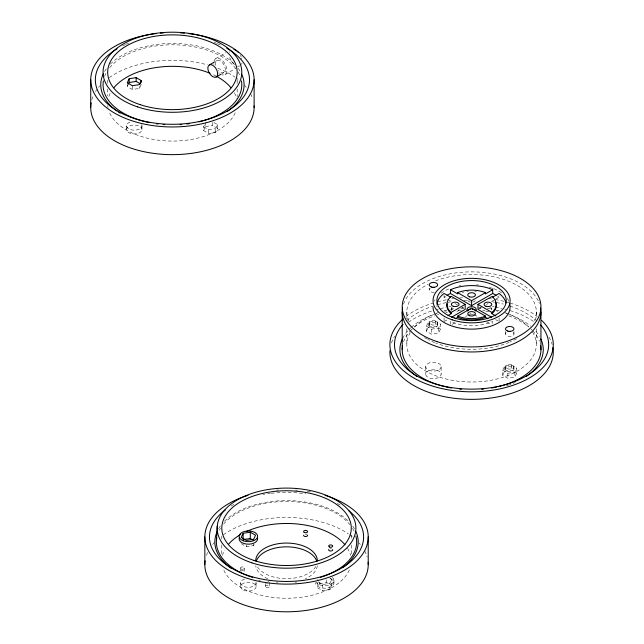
<?xml version="1.0" encoding="UTF-8"?>
<svg xmlns="http://www.w3.org/2000/svg" width="644" height="644" viewBox="0 0 644 644"><rect width="100%" height="100%" fill="white"/><g stroke="black" fill="none" stroke-linecap="round" stroke-linejoin="round"><path stroke-width="0.48" stroke-dasharray="3.22 2.42" d="M141.269 84.38L139.394 88.421L132.398 89.5L127.279 86.546L128.027 84.928M217.567 128.43L212.448 125.467L212.448 121.692L217.567 124.654L217.567 128.43L215.692 132.471L208.696 133.55L203.568 130.595L203.568 126.82L204.695 124.397M203.568 130.595L205.444 126.554L205.444 122.779M215.692 132.471L215.692 128.695L217.567 124.654M241.234 543.713L246.467 546.732L253.615 545.629L254.38 543.979M426.433 326.21L428.308 322.177L435.304 321.09L440.432 324.045L440.432 329.084L438.556 333.125L431.552 334.204L426.433 331.249L426.433 326.21L431.552 329.173L438.556 328.086L440.432 324.045M426.433 331.249L428.308 327.208L428.308 322.177M330.332 578.401L331.821 579.262L331.821 585.549L329.905 589.679L322.765 590.781L317.532 587.763L319.448 583.641L319.448 581.838M329.905 589.679L329.905 583.384L331.821 579.262M502.731 370.26L504.606 366.219L511.602 365.14L516.721 368.094L516.721 373.134L514.846 377.175L507.85 378.253L502.731 375.299L502.731 370.26L507.85 373.222L514.846 372.135L516.721 368.094M502.731 375.299L504.606 371.258L504.606 366.219M215.627 58.652L225.803 52.776M215.313 61.502L217.004 60.528M222.059 73.625L223.75 72.643M225.126 74.519L235.302 68.642M444.062 321.589L447.443 319.641M452.152 324.31L455.533 322.362M465.668 316.51L467.359 315.536M468.204 315.045L471.577 313.097L473.268 314.071M479.667 308.42L481.358 307.446M486.429 304.523L488.112 303.549M491.493 301.601L494.874 299.645M495.719 299.162L499.092 297.206L499.092 295.322M205.444 126.554L212.448 125.467M203.568 126.82L208.696 129.774L215.692 128.695M428.308 327.208L435.304 326.122L440.432 329.084M504.606 371.258L511.602 370.171L516.721 373.134M319.448 583.641L326.589 582.53L331.821 585.549M318.281 581.902L322.765 584.494L329.905 583.384M495.719 319.641L498.247 321.098M444.062 295.322L444.062 297.206L446.598 298.671M447.443 299.162L451.661 301.601M455.042 303.549L457.578 305.014M461.796 307.446L463.487 308.42M474.113 314.554L478.331 316.993M486.784 321.871L491.002 324.31M536.315 311.913L536.315 317.862M536.315 328.77L536.315 344.637M514.846 372.135L514.846 377.175M513.96 331.507L513.96 334.027M513.96 366.581L513.96 369.101M511.602 365.14L511.602 370.171M507.85 373.222L507.85 378.253M505.492 331.338L505.492 333.858M505.492 366.75L505.492 369.262M499.092 317.814L499.092 321.589M492.692 323.393L492.692 321.509A34.679 20.02 0 0 1 450.462 321.509L450.462 324.343M491.783 307.719L491.783 309.402M451.38 306.882L451.38 309.402M444.062 317.814L444.062 320.648M441.14 366.661A7.704 4.452 0 0 1 429.58 370.517A7.704 4.452 0 0 1 429.58 362.814A7.704 4.452 0 0 1 441.14 366.661L441.14 374.212A7.704 4.452 0 0 1 429.58 378.068A7.704 4.452 0 0 1 429.58 370.364A7.704 4.452 0 0 1 441.14 374.212M438.556 328.086L438.556 333.125M437.67 322.531L437.67 325.051M435.304 321.09L435.304 326.122M431.552 329.173L431.552 334.204M429.194 288.134L429.194 289.808M429.194 322.7L429.194 325.212M425.724 366.661L425.724 374.212M406.839 311.913L406.839 318.861M406.839 328.77L406.839 344.637M351.27 535.075L351.27 539.044M351.27 544.993L351.27 554.911M333.914 580.115L333.914 583.126M326.589 579.833L326.589 582.53M322.765 584.494L322.765 590.781M317.532 582.369L317.532 587.763M269.458 582.506L269.458 586.282M265.457 583.569L265.457 586.402M256.087 582.884L256.087 586.66M253.615 543.834L253.615 545.629M246.467 544.937L246.467 546.732M244.39 568.032L244.39 571.808M240.671 582.884L240.671 586.66M240.389 568.153L240.389 570.986M237.161 80.114L237.161 84.042M237.161 88.961L237.161 96.825M221.794 536.066L221.794 539.044M221.794 544.993L221.794 554.911M208.696 129.774L208.696 133.55M141.978 125.733L141.978 129.508A7.704 4.452 0 0 1 130.418 133.364A7.704 4.452 0 0 1 130.418 125.66A7.704 4.452 0 0 1 141.978 129.508M139.394 86.529L139.394 88.421M132.398 85.724L132.398 89.5M127.279 82.77L127.279 86.546M126.57 125.733L126.57 129.508M107.685 80.114L107.685 84.042M107.685 88.961L107.685 95.843M104.618 76.378A69.367 40.049 0 0 1 107.113 71.339M109.722 67.709A69.367 40.049 0 0 1 173.558 44.79A69.367 40.049 0 0 1 236.058 68.9M238.103 71.959A69.367 40.049 0 0 1 239.705 75.098M235.221 112.789A64.738 37.376 0 0 1 172.423 141.084A64.738 37.376 0 0 1 109.625 112.789M107.991 107.371A64.738 37.376 0 0 1 107.757 105.544M108.925 96.415A64.738 37.376 0 0 1 110.47 92.857M213.494 74.817A64.738 37.376 0 0 1 215.901 76.016M234.376 92.857A64.738 37.376 0 0 1 236.461 98.226M122.561 45.869A77.071 44.492 0 0 1 125.508 44.5M126.256 44.17A77.071 44.492 0 0 1 128.559 43.212M214.186 42.399A77.071 44.492 0 0 1 216.545 43.317M217.31 43.631A77.071 44.492 0 0 1 220.337 44.943M104.553 71.532A71.677 41.385 0 0 1 107.137 67.757M110.349 64.142A71.677 41.385 0 0 1 234.497 64.142M238.183 68.377A71.677 41.385 0 0 1 240.663 72.176M91.818 99.804A81.691 47.165 0 0 1 93.179 96.028M95.505 91.593A81.691 47.165 0 0 1 96.946 89.436M98.572 87.318A81.691 47.165 0 0 1 99.756 85.934M109.271 77.562A81.691 47.165 0 0 1 207.352 64.851M217.809 68.272A81.691 47.165 0 0 1 234.931 77.119M236.203 78.013A81.691 47.165 0 0 1 238.038 79.389M244.47 85.25A81.691 47.165 0 0 1 246.274 87.318M250.597 93.799A81.691 47.165 0 0 1 252.545 98.282M141.72 124.582A7.704 4.452 0 0 1 136.592 129.975A7.704 4.452 0 0 1 127.029 127.254A7.704 4.452 0 0 1 131.328 121.627M329.905 578.481A9.249 5.337 0 0 1 328.802 587.666A9.249 5.337 0 0 1 315.439 582.635M317.564 579.471A9.249 5.337 0 0 1 318.136 579.109M305.288 534.23A2.004 1.159 0 0 1 306.866 534.472M267.349 583.722A2.004 1.159 0 0 1 266.544 583.601M267.976 581.452A2.004 1.159 0 0 1 268.717 581.669M329.953 548.769A2.004 1.159 0 0 1 331.579 548.817M206.402 555.434A81.691 47.165 0 0 1 208.35 550.942M212.681 544.47A81.691 47.165 0 0 1 214.484 542.401M223.379 534.713A81.691 47.165 0 0 1 348.388 533.828M349.676 534.713A81.691 47.165 0 0 1 352.147 536.541M359.199 543.085A81.691 47.165 0 0 1 360.382 544.47M364.705 550.942A81.691 47.165 0 0 1 367.136 556.947M260.184 580.469A71.677 41.385 0 0 1 258.558 580.083M218.654 528.676A71.677 41.385 0 0 1 220.763 525.52M224.458 521.286A71.677 41.385 0 0 1 348.605 521.286M352.751 526.14A71.677 41.385 0 0 1 354.772 529.32M240.703 571.244A2.004 1.159 0 0 1 243.295 570.842A2.004 1.159 0 0 1 244.253 572.283M332.304 577.346A9.249 5.337 0 0 1 328.802 585.146A9.249 5.337 0 0 1 315.906 582.063M296.82 582.031A70.132 40.492 0 0 1 295.113 582.168M277.942 582.168A70.132 40.492 0 0 1 276.236 582.031M219.411 530.229A70.132 40.492 0 0 1 220.498 528.338M223.629 524.071A70.132 40.492 0 0 1 287.103 501.491A70.132 40.492 0 0 1 349.925 524.667M352.566 528.338A70.132 40.492 0 0 1 354.272 531.501M276.526 490.132A81.691 47.165 0 0 1 278.522 490.004M295.532 490.068A81.691 47.165 0 0 1 297.52 490.213M307.349 491.34A81.691 47.165 0 0 1 312.155 492.161M231.148 505.999A77.071 44.492 0 0 1 235.237 503.737M262.953 494.584A77.071 44.492 0 0 1 264.764 494.262M267.493 493.827A77.071 44.492 0 0 1 270.255 493.449M271.18 493.344A77.071 44.492 0 0 1 305.868 493.876M337.343 503.495A77.071 44.492 0 0 1 342.133 506.136M349.33 569.94A64.738 37.376 0 0 1 284.938 598.228A64.738 37.376 0 0 1 223.033 568.153M222.494 555.378A64.738 37.376 0 0 1 224.579 550.008M347.486 548.269A64.738 37.376 0 0 1 350.569 555.378M256.022 582.305A7.704 4.452 0 0 1 250.049 587.223A7.704 4.452 0 0 1 241.033 584.221A7.704 4.452 0 0 1 245.428 578.771M317.291 565.794A30.831 17.799 0 0 1 305.296 578.755M267.759 578.755A30.831 17.799 0 0 1 255.765 565.794M315.721 566.583A30.831 17.799 0 0 1 286.532 578.658A30.831 17.799 0 0 1 257.334 566.583M215.651 65.374A6.939 4.001 60 0 1 220.2 60.818A6.939 4.001 60 0 1 225.191 70.478A6.939 4.001 60 0 1 218.316 70.534M239.874 65.97A9.249 5.337 60 0 1 237.386 66.058M234.577 64.617A9.249 5.337 60 0 1 229.707 57.517M229.248 52.462A9.249 5.337 60 0 1 229.441 51.786M240.389 55.32A9.249 5.337 60 0 1 241.242 57.115M241.572 58.032A9.249 5.337 60 0 1 241.838 58.942M242.023 63.088A9.249 5.337 60 0 1 241.572 64.368M213.993 61.277A9.249 5.337 60 0 1 220.731 59.248A9.249 5.337 60 0 1 226.881 69.52A9.249 5.337 60 0 1 222.132 74.873M219.322 73.424A9.249 5.337 60 0 1 218.63 72.853M213.993 64.521A9.249 5.337 60 0 1 213.88 63.643M403.547 304.105A69.367 40.049 0 0 1 469.307 271.889A69.367 40.049 0 0 1 538.577 301.553M538.867 302.189A69.367 40.049 0 0 1 539.382 303.461M459.083 309.402A3.856 2.222 0 0 1 455.228 311.624M451.895 310.513A3.856 2.222 0 0 1 453.304 307.47M436.97 306.93A34.679 20.02 0 0 1 436.898 305.626M473.533 314.336A4.621 2.673 0 0 1 470.378 314.497M434.354 301.126A38.535 22.25 0 0 1 435.086 299.734M441.003 293.334A38.535 22.25 0 0 1 450.172 288.383M459.188 285.815A38.535 22.25 0 0 1 460.798 285.525M476.608 284.825A38.535 22.25 0 0 1 478.267 284.97M489.376 287.144A38.535 22.25 0 0 1 490.849 287.61M491.573 287.86A38.535 22.25 0 0 1 492.99 288.383M493.682 288.657A38.535 22.25 0 0 1 502.151 293.334M507.182 298.365A38.535 22.25 0 0 1 508.8 301.126M462.142 292.465A24.665 14.24 0 0 1 463.648 292.143M466.763 291.66A24.665 14.24 0 0 1 468.357 291.507M474.797 291.507A24.665 14.24 0 0 1 476.391 291.66M489.851 307.47A3.856 2.222 0 0 1 491.267 310.513M488.925 311.551A3.856 2.222 0 0 1 484.208 309.973M475.304 300.539A3.856 2.222 0 0 1 472.575 302.108M470.579 302.108A3.856 2.222 0 0 1 467.858 300.539M434.153 292.304A4.242 2.447 0 0 1 429.733 291.088A4.242 2.447 0 0 1 430.232 288.287M513.107 332.465A4.242 2.447 0 0 1 512.656 335.709A4.242 2.447 0 0 1 507.013 335.822A4.242 2.447 0 0 1 506.184 332.602M444.062 297.206A34.679 20.02 0 0 1 445.503 296.2M497.651 296.2A34.679 20.02 0 0 1 499.092 297.206M403.547 341.859A69.367 40.049 0 0 1 409.882 331.378M410.405 330.799A69.367 40.049 0 0 1 412.079 329.084M414.543 326.878A69.367 40.049 0 0 1 434.467 315.842M437.389 314.827A69.367 40.049 0 0 1 438.878 314.353M445.825 312.493A69.367 40.049 0 0 1 447.411 312.139M458.045 310.392A69.367 40.049 0 0 1 461.402 310.062M482.598 310.134A69.367 40.049 0 0 1 485.109 310.392M508.688 315.842A69.367 40.049 0 0 1 528.611 326.878M531.075 329.084A69.367 40.049 0 0 1 532.21 330.219M532.749 330.799A69.367 40.049 0 0 1 539.382 341.215M532.532 332.046A64.738 37.376 0 0 1 471.577 382.013A64.738 37.376 0 0 1 410.622 332.046M414.486 327.023A64.738 37.376 0 0 1 433.01 314.618M436.495 313.226A64.738 37.376 0 0 1 438.298 312.582M443.901 310.851A64.738 37.376 0 0 1 446.807 310.11M450.518 309.297A64.738 37.376 0 0 1 455.083 308.492M462.078 307.663A64.738 37.376 0 0 1 463.656 307.542M478.717 307.486A64.738 37.376 0 0 1 481.076 307.663M487.307 308.379A64.738 37.376 0 0 1 492.636 309.297M496.355 310.11A64.738 37.376 0 0 1 499.261 310.851M504.864 312.582A64.738 37.376 0 0 1 506.659 313.226M507.544 313.564A64.738 37.376 0 0 1 528.676 327.023M435.61 280.84A64.738 37.376 0 0 1 508.857 281.356A64.738 37.376 0 0 1 534.375 320.994M516.601 338.776A64.738 37.376 0 0 1 510.145 341.94M509.291 342.294A64.738 37.376 0 0 1 435.61 342.994M434.732 342.648A64.738 37.376 0 0 1 428.099 339.613M427.326 339.195A64.738 37.376 0 0 1 423.607 337.013M408.779 320.994A64.738 37.376 0 0 1 428.099 284.221M406.807 320.527A77.071 44.492 0 0 1 433.315 306.013M437.493 304.733A77.071 44.492 0 0 1 446.212 302.624M447.999 302.278A77.071 44.492 0 0 1 451.629 301.658M463.712 300.378A77.071 44.492 0 0 1 469.371 300.16M492.741 301.851A77.071 44.492 0 0 1 494.552 302.165M496.355 302.503A77.071 44.492 0 0 1 503.383 304.105M510.112 306.101A77.071 44.492 0 0 1 537.024 321.139M405.962 316.542A81.691 47.165 0 0 1 433.066 303.042M437.558 301.754A81.691 47.165 0 0 1 447.862 299.5M451.726 298.888A81.691 47.165 0 0 1 453.682 298.615M459.591 297.987A81.691 47.165 0 0 1 462.577 297.761M488.498 298.494A81.691 47.165 0 0 1 491.428 298.888M495.292 299.5A81.691 47.165 0 0 1 505.596 301.754M506.506 302.004A81.691 47.165 0 0 1 509.203 302.769M510.088 303.042A81.691 47.165 0 0 1 537.193 316.542M391.455 342.986A81.691 47.165 0 0 1 394.659 336.297M408.425 322.266A81.691 47.165 0 0 1 433.066 310.593M436.648 309.555A81.691 47.165 0 0 1 438.475 309.072M440.319 308.613A81.691 47.165 0 0 1 445.954 307.405M448.828 306.89A81.691 47.165 0 0 1 450.76 306.584M492.402 306.584A81.691 47.165 0 0 1 494.334 306.89M495.292 307.051A81.691 47.165 0 0 1 501.909 308.396M504.687 309.072A81.691 47.165 0 0 1 506.506 309.555M510.088 310.593A81.691 47.165 0 0 1 534.085 321.823M548.938 337.029A81.691 47.165 0 0 1 552.182 344.508M515.208 382.504A71.677 41.385 0 0 1 513.091 383.405M510.909 384.267A71.677 41.385 0 0 1 509.428 384.814M508.68 385.08A71.677 41.385 0 0 1 506.393 385.845M402.661 338.309A71.677 41.385 0 0 1 407.821 330.766M409.504 328.979A71.677 41.385 0 0 1 410.711 327.82M411.339 327.249A71.677 41.385 0 0 1 433.726 314.53M434.475 314.264A71.677 41.385 0 0 1 436.761 313.499M444.69 311.31A71.677 41.385 0 0 1 446.332 310.947M451.331 309.973A71.677 41.385 0 0 1 453.03 309.7M460.774 308.766A71.677 41.385 0 0 1 463.39 308.565M478.315 308.476A71.677 41.385 0 0 1 480.931 308.645M496.274 310.827A71.677 41.385 0 0 1 497.917 311.189M505.878 313.338A71.677 41.385 0 0 1 507.416 313.837M510.418 314.892A71.677 41.385 0 0 1 530.511 326.122M535.864 331.37A71.677 41.385 0 0 1 539.447 336.369M241.122 568.99A2.004 1.159 0 0 0 244.366 568.274A2.004 1.159 0 0 0 241.669 567.018A2.004 1.159 0 0 0 241.122 568.99M266.197 587.239A2.004 1.159 0 0 0 269.433 586.523A2.004 1.159 0 0 0 266.737 585.267A2.004 1.159 0 0 0 266.197 587.239M243.69 590.186A7.704 4.452 0 0 0 256.022 587.239A7.704 4.452 0 0 0 245.428 582.546A7.704 4.452 0 0 0 243.69 590.186M507.239 368.65A4.242 2.447 0 0 0 513.944 366.911A4.242 2.447 0 0 0 507.995 364.432A4.242 2.447 0 0 0 507.239 368.65M507.239 371.161A4.242 2.447 0 0 0 513.944 369.431A4.242 2.447 0 0 0 507.995 366.943A4.242 2.447 0 0 0 507.239 371.161M430.949 327.112A4.242 2.447 0 0 0 437.646 325.381A4.242 2.447 0 0 0 431.697 322.902A4.242 2.447 0 0 0 430.949 327.112M430.949 324.6A4.242 2.447 0 0 0 437.646 322.861A4.242 2.447 0 0 0 431.697 320.382A4.242 2.447 0 0 0 430.949 324.6"/><path stroke-width="0.97" d="M216.481 539.994L217.245 526.172M129.154 78.729L127.279 82.77L132.398 85.724L139.394 84.646L141.269 80.605L136.15 77.642L129.154 78.729L129.154 82.504L128.398 84.123M243.15 533.296L241.234 537.426L246.467 540.445L253.615 539.334L255.531 535.212L250.299 532.194L243.15 533.296L243.15 539.591M495.904 315.971L491.919 313.668L492.088 312.276A24.665 14.24 0 0 0 492.088 296.457L477.977 304.362L477.977 309.402L491.493 317.202M491.919 313.668L492.088 313.531A24.665 14.24 0 0 0 495.397 301.939M209.372 64.931L214.46 61.993M216.118 77.047A6.939 4.001 60 0 0 214.146 66.364A6.939 4.001 60 0 0 207.98 69.552A6.939 4.001 60 0 0 216.118 77.047L221.206 74.108M448.047 315.512L451.243 313.668L451.243 312.412L465.177 304.362L465.177 309.402L451.661 317.202M457.876 293.785L457.643 292.626L471.577 300.668L485.512 292.626L485.278 293.785M485.512 293.881L492.692 289.736L492.692 293.511L471.577 305.699L450.462 293.511A34.679 20.02 0 0 0 447.057 295.242M455.252 318.748L457.643 317.363L457.643 316.107L471.577 308.057L485.512 316.107L485.512 317.363L487.911 318.748M492.716 297.117L499.092 293.431A34.679 20.02 0 0 1 505.967 303.01M457.643 292.626L457.876 292.529A24.665 14.24 0 0 1 485.278 292.529L485.512 292.626M485.512 316.107L482.485 317.138A24.665 14.24 0 0 1 457.876 316.204L457.643 316.107M485.512 317.363L482.485 318.394A24.665 14.24 0 0 1 457.876 317.46L457.643 317.363M129.154 82.504L136.15 81.418L140.416 83.889M244.044 539.455L250.299 538.481L253.285 540.211M477.977 304.362L491.919 312.412M450.462 293.511L450.462 289.736L457.643 293.881M465.177 304.362L451.243 296.321L449.456 298.067A24.665 14.24 0 0 0 451.074 312.276L451.243 313.668M450.446 297.117L444.062 293.431A34.679 20.02 0 0 0 436.97 304.314M540.944 311.913L540.944 349.676M471.577 300.668L471.577 305.699M402.218 311.913L402.218 349.676M368.223 536.943L368.223 564.635M254.114 79.8L254.114 107.484M250.299 532.194L250.299 538.481M204.832 536.943L204.832 564.635M141.269 80.605L141.269 82.488M136.15 77.642L136.15 81.418M90.724 79.8L90.724 107.484M226.696 48.203A77.071 44.492 0 0 1 227.364 111.001A77.071 44.492 0 0 1 118.601 111.645A77.071 44.492 0 0 1 117.039 48.855M241.452 80.911A69.367 40.049 0 0 1 198.964 121.829M189.272 123.68A69.367 40.049 0 0 1 186.784 124.01M181.753 124.517A69.367 40.049 0 0 1 180.07 124.638M164.775 124.638A69.367 40.049 0 0 1 163.085 124.517M158.054 124.01A69.367 40.049 0 0 1 156.395 123.793M149.054 122.537A69.367 40.049 0 0 1 103.394 80.911M113.899 87.729A64.738 37.376 0 0 1 210.129 73.327M216.674 76.427A64.738 37.376 0 0 1 230.946 87.729M188.362 33.536A81.691 47.165 0 0 1 240.349 106.002A81.691 47.165 0 0 1 104.497 106.002A81.691 47.165 0 0 1 156.484 33.536M160.437 33.142A81.691 47.165 0 0 1 163.415 32.916M180.433 32.86A81.691 47.165 0 0 1 184.409 33.142M254.074 105.946A81.691 47.165 0 0 1 169.75 154.624A81.691 47.165 0 0 1 91.118 102.863M241.653 74.124A71.677 41.385 0 0 1 227.074 111.605M120.106 113.119A71.677 41.385 0 0 1 118.536 112.12M117.015 111.082A71.677 41.385 0 0 1 103.499 73.472M257.383 537.611A9.249 5.337 0 0 1 248.809 544.164A9.249 5.337 0 0 1 239.222 538.094M307.542 535.075A2.004 1.159 0 0 1 305.707 536.524A2.004 1.159 0 0 1 303.622 535.188M332.61 549.549A2.004 1.159 0 0 1 330.565 550.998A2.004 1.159 0 0 1 328.802 549.429M328.529 496.492A81.691 47.165 0 0 1 347.953 568.048A81.691 47.165 0 0 1 222.542 566.269A81.691 47.165 0 0 1 248.021 495.349M325.043 495.349A81.691 47.165 0 0 1 327.667 496.194M348.436 510.442A77.071 44.492 0 0 1 337.971 570.077A77.071 44.492 0 0 1 234.15 569.586A77.071 44.492 0 0 1 225.384 509.855M355.762 531.268A71.677 41.385 0 0 1 342.672 567.702M231.124 568.233A71.677 41.385 0 0 1 217.294 531.268M355.907 536.041A70.132 40.492 0 0 1 326.202 575.366M325.494 575.647A70.132 40.492 0 0 1 322.588 576.71M321.847 576.96A70.132 40.492 0 0 1 320.35 577.451M252.714 577.451A70.132 40.492 0 0 1 251.216 576.96M250.476 576.71A70.132 40.492 0 0 1 247.562 575.647M246.853 575.366A70.132 40.492 0 0 1 216.73 538.014M368.127 562.317A81.691 47.165 0 0 1 285.195 611.792A81.691 47.165 0 0 1 205.106 560.779M228.467 544.325A64.738 37.376 0 0 1 240.751 534.431M246.282 531.582A64.738 37.376 0 0 1 345.055 544.88M256.296 561.166A30.831 17.799 0 0 1 286.532 546.837A30.831 17.799 0 0 1 316.768 561.166M255.7 560.86A30.831 17.799 0 0 1 286.532 543.061A30.831 17.799 0 0 1 317.355 560.86M233.885 49.491A9.249 5.337 60 0 1 236.694 50.932M237.386 51.504A9.249 5.337 60 0 1 238.063 52.156M540.606 307.993A69.367 40.049 0 0 1 471.577 351.962A69.367 40.049 0 0 1 402.548 307.993M451.074 313.531A24.665 14.24 0 0 1 447.129 303.767M509.782 303.976A38.535 22.25 0 0 1 474.097 329.084A38.535 22.25 0 0 1 433.042 306.882M467.794 310.931A4.621 2.673 0 0 1 468.502 307.405A4.621 2.673 0 0 1 474.652 307.405A4.621 2.673 0 0 1 475.369 310.931M467.391 310.786A4.621 2.673 0 0 1 470.378 309.337M471.98 309.257A4.621 2.673 0 0 1 475.771 310.786M450.462 289.736A34.679 20.02 0 0 1 492.692 289.736M432.148 287.562A4.242 2.447 0 0 1 434.434 287.514M509.01 331.531A4.242 2.447 0 0 1 510.161 331.507M492.692 293.511A34.679 20.02 0 0 1 496.105 295.242M540.606 345.748A69.367 40.049 0 0 1 498.126 386.674M496.54 387.036A69.367 40.049 0 0 1 494.946 387.382M493.336 387.696A69.367 40.049 0 0 1 491.71 387.994M483.435 389.129A69.367 40.049 0 0 1 481.752 389.282M461.402 389.282A69.367 40.049 0 0 1 459.719 389.129M451.444 387.994A69.367 40.049 0 0 1 449.818 387.696M448.208 387.382A69.367 40.049 0 0 1 445.825 386.859M445.036 386.674A69.367 40.049 0 0 1 402.548 345.748M541.652 320.39A81.691 47.165 0 0 1 523.749 380.934A81.691 47.165 0 0 1 417.376 379.928A81.691 47.165 0 0 1 402.919 319.078M552.882 347.567A81.691 47.165 0 0 1 474.25 399.328A81.691 47.165 0 0 1 389.926 350.65M540.702 324.954A77.071 44.492 0 0 1 470.949 389.137A77.071 44.492 0 0 1 403.023 324.31M540.815 338.961A71.677 41.385 0 0 1 526.237 376.442M416.926 376.442A71.677 41.385 0 0 1 414.712 374.864M414.012 374.325A71.677 41.385 0 0 1 402.661 338.309M140.054 104.618A64.738 37.376 0 0 0 237.161 72.249A64.738 37.376 0 0 0 140.054 39.88A64.738 37.376 0 0 0 140.054 104.618M137.744 106.928A69.367 40.049 0 0 0 241.782 72.249A69.367 40.049 0 0 0 137.744 37.561A69.367 40.049 0 0 0 137.744 106.928M243.392 540.815A9.249 5.337 0 0 0 257.616 536.565A9.249 5.337 0 0 0 244.132 531.574A9.249 5.337 0 0 0 243.392 540.815M304.338 532.499A2.004 1.159 0 0 0 307.582 531.775A2.004 1.159 0 0 0 304.886 530.519A2.004 1.159 0 0 0 304.338 532.499M329.414 546.973A2.004 1.159 0 0 0 332.65 546.249A2.004 1.159 0 0 0 329.953 544.993A2.004 1.159 0 0 0 329.414 546.973M251.844 562.816A69.367 40.049 0 0 0 355.891 528.136A69.367 40.049 0 0 0 251.844 493.457A69.367 40.049 0 0 0 251.844 562.816M254.163 560.505A64.738 37.376 0 0 0 351.27 528.136A64.738 37.376 0 0 0 254.163 495.767A64.738 37.376 0 0 0 254.163 560.505M436.898 341.562A69.367 40.049 0 0 0 540.944 306.882A69.367 40.049 0 0 0 436.898 272.203A69.367 40.049 0 0 0 436.898 341.562M453.304 306.294A3.856 2.222 0 0 0 459.083 304.362A3.856 2.222 0 0 0 453.304 302.439A3.856 2.222 0 0 0 453.304 306.294M452.313 319.859A38.535 22.25 0 0 0 510.112 300.587A38.535 22.25 0 0 0 452.313 281.323A38.535 22.25 0 0 0 452.313 319.859M454.237 317.927A34.679 20.02 0 0 0 506.256 300.587A34.679 20.02 0 0 0 454.237 283.247A34.679 20.02 0 0 0 454.237 317.927M486.003 306.294A3.856 2.222 0 0 0 491.783 304.362A3.856 2.222 0 0 0 486.003 302.439A3.856 2.222 0 0 0 486.003 306.294M469.653 296.852A3.856 2.222 0 0 0 475.433 294.928A3.856 2.222 0 0 0 469.653 292.996A3.856 2.222 0 0 0 469.653 296.852M469.653 315.729A3.856 2.222 0 0 0 475.433 313.805A3.856 2.222 0 0 0 469.653 311.873A3.856 2.222 0 0 0 469.653 315.729M431.19 286.934A4.242 2.447 0 0 0 437.67 284.938A4.242 2.447 0 0 0 431.44 282.7A4.242 2.447 0 0 0 431.19 286.934M507.48 330.984A4.242 2.447 0 0 0 513.96 328.987A4.242 2.447 0 0 0 507.73 326.75A4.242 2.447 0 0 0 507.48 330.984"/></g></svg>
